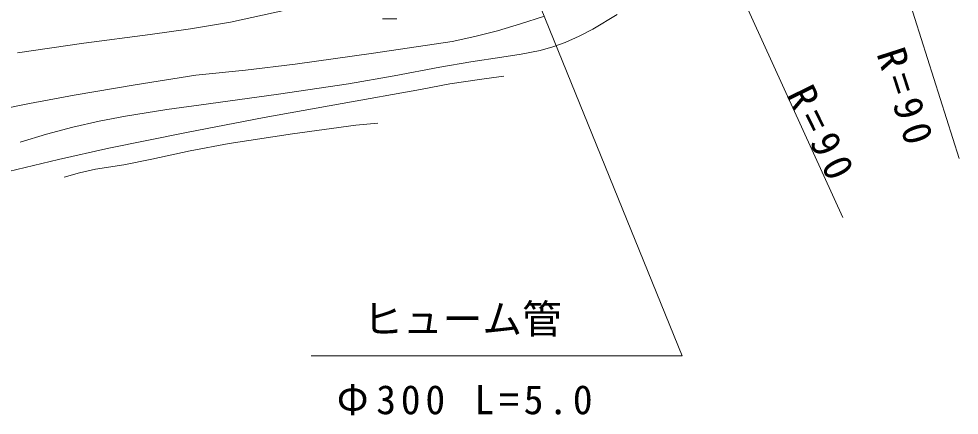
# Model space of a CAD drawing. Units: millimetres, scale not verified. Extents: x -625 to 707963, y -625 to 362498.
# Drawn here: x 358750 to 417916, y 225052 to 249975 of the extents above; entities that cross this region are included whole.
import ezdxf
from ezdxf.enums import TextEntityAlignment as Align

# ---------------------------------------------------------------- set-up
doc = ezdxf.new("R2010")
doc.units = ezdxf.units.MM
doc.header["$LTSCALE"] = 1000
doc.layers.add('S-SUV', color=7, linetype='Continuous', lineweight=13)
doc.styles.add('ＭＳ ゴシック', font='')
doc.styles.get('ＭＳ ゴシック').set_extended_font_data('MS Gothic')

msp = doc.modelspace()

# ---------------------------------------------------------------- linework, layer by layer
at = {"layer": 'S-SUV'}
for p, q in [((408564, 270696), (417916, 241197)), ((397463, 266309), (410589, 237480)), ((387904, 259738), (400479, 228774)), ((376949, 250835), (372074, 249771)), ((372074, 249771), (369560, 249353)), ((381640, 249975), (382536, 249975)), ((390324, 249650), (391764, 250130)), ((396400, 250238), (394874, 249326)), ((369560, 249353), (367025, 248993)), ((387441, 248860), (388863, 249227)), ((388863, 249227), (390324, 249650)), ((394874, 249326), (394013, 248879)), ((367025, 248993), (362848, 248445)), ((381076, 247815), (386015, 248554)), ((386015, 248554), (387441, 248860)), ((394013, 248879), (393127, 248486)), ((362848, 248445), (358670, 247836)), ((391552, 247989), (390359, 247746)), ((392348, 248209), (391552, 247989)), ((393127, 248486), (392348, 248209)), ((376142, 247115), (381076, 247815)), ((389139, 247560), (387190, 247279)), ((390359, 247746), (389139, 247560)), ((369894, 246424), (373017, 246739)), ((373017, 246739), (376142, 247115)), ((385247, 246939), (382376, 246382)), ((387190, 247279), (385247, 246939)), ((366064, 245827), (369894, 246424)), ((382376, 246382), (379484, 245881)), ((385871, 245880), (387745, 246162)), ((387745, 246162), (388496, 246263)), ((388496, 246263), (389258, 246362)), ((362241, 245170), (366064, 245827)), ((379484, 245881), (375094, 245227)), ((379104, 244652), (384018, 245540)), ((384018, 245540), (385871, 245880)), ((359430, 244659), (362241, 245170)), ((375094, 245227), (370691, 244632)), ((356639, 244090), (359430, 244659)), ((370691, 244632), (368072, 244278)), ((374196, 243773), (379104, 244652)), ((365456, 243864), (363799, 243546)), ((368072, 244278), (365456, 243864)), ((369293, 242821), (374196, 243773)), ((363799, 243546), (362147, 243166)), ((375966, 242742), (379964, 243293)), ((379964, 243293), (380651, 243356)), ((380651, 243356), (381347, 243415)), ((360489, 242718), (358831, 242228)), ((362147, 243166), (360489, 242718)), ((364409, 241837), (369293, 242821)), ((371977, 242131), (375966, 242742)), ((369542, 241668), (371977, 242131)), ((361252, 241132), (364409, 241837)), ((367119, 241146), (369542, 241668)), ((358105, 240367), (361252, 241132)), ((365355, 240799), (367119, 241146)), ((361598, 240011), (362578, 240290)), ((362578, 240290), (363581, 240511)), ((363581, 240511), (365355, 240799)), ((377137, 228774), (400479, 228774))]:
    msp.add_line(p, q, dxfattribs=at)

# ---------------------------------------------------------------- texts
at = {"layer": 'S-SUV', "style": 'ＭＳ ゴシック'}
msp.add_text('ヒューム管', height=1833, dxfattribs=at).set_placement((380414, 229638), align=Align.BOTTOM_LEFT)
at = {"layer": 'S-SUV', "char_height": 1833, "attachment_point": 7, "style": 'ＭＳ ゴシック'}
for insert, rotation in [((412670, 247780), 287.9), ((406988, 245197), 296.2)]:
    msp.add_mtext('\\T1.32;R=90', dxfattribs=dict(at, insert=insert, rotation=rotation))
at = {"layer": 'S-SUV', "insert": (378754, 225052), "char_height": 1833, "attachment_point": 7, "style": 'ＭＳ ゴシック'}
msp.add_mtext('\\T1.24;Φ300\\~L=5.0', dxfattribs=at)

doc.saveas('drawing.dxf')
